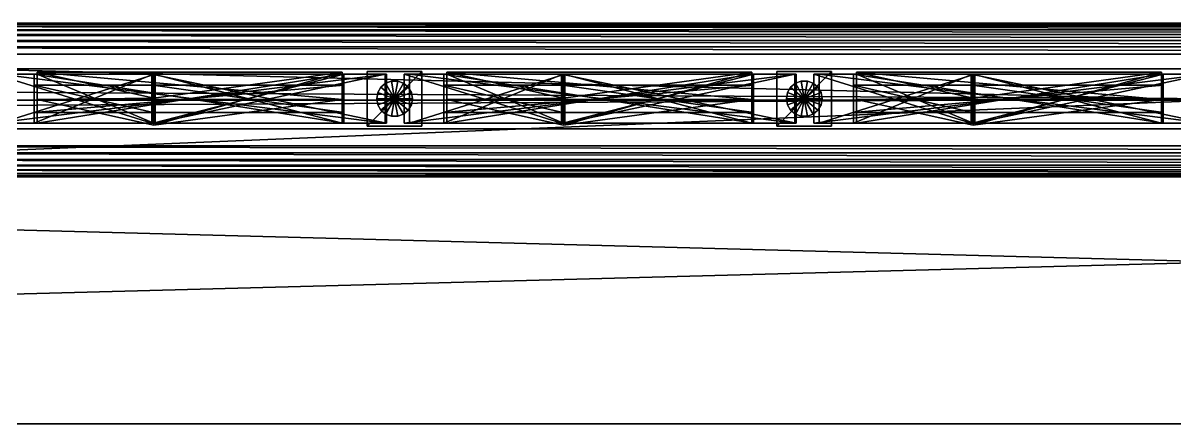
# Model space of a CAD drawing. Extents: x -226 to 220, y -12 to 4.
# Drawn here: x -46.97 to -4.8, y -11.87 to 2.82 of the extents above; entities that cross this region are included whole.
import ezdxf

# ---------------------------------------------------------------- set-up
doc = ezdxf.new("R2010")
doc.units = 0
doc.header["$MEASUREMENT"] = 0
for name, color, linetype in [('Box21', 231, 'Continuous'), ('Box25', 231, 'Continuous'), ('Box26', 231, 'Continuous'), ('Box29', 231, 'Continuous'), ('Box32', 231, 'Continuous'), ('Box60', 114, 'Continuous'), ('Cylinder12', 141, 'Continuous'), ('Cylinder14', 141, 'Continuous'), ('Rectangle110', 174, 'Continuous'), ('Rectangle44', 242, 'Continuous'), ('Rectangle45', 54, 'Continuous'), ('Rectangle46', 54, 'Continuous'), ('Rectangle47', 242, 'Continuous'), ('Rectangle48', 54, 'Continuous'), ('Rectangle49', 54, 'Continuous'), ('Rectangle50', 242, 'Continuous'), ('Rectangle51', 54, 'Continuous'), ('Rectangle52', 54, 'Continuous'), ('Rectangle67', 242, 'Continuous'), ('Rectangle68', 242, 'Continuous'), ('Rectangle69', 242, 'Continuous')]:
    doc.layers.add(name, color=color, linetype=linetype)

msp = doc.modelspace()

# ---------------------------------------------------------------- meshes
at = {"layer": 'Box21', "color": 231}
mesh = msp.add_polyface(dxfattribs=at)
corners = [(206.189, 1.137, 10.45), (206.189, -1.061, 10.45), (206.189, 1.137, 11.486), (206.189, -1.061, 11.486), (-211.021, 1.137, 10.45), (-211.021, -1.061, 10.45), (-211.021, 1.137, 11.486), (-211.021, -1.061, 11.486)]
mesh.append_faces([[corners[k] for k in face] for face in [(0, 2, 3, 0), (3, 1, 0, 3), (4, 5, 7, 4), (7, 6, 4, 7), (0, 1, 5, 0), (5, 4, 0, 5), (1, 3, 7, 1), (7, 5, 1, 7), (3, 2, 6, 3), (6, 7, 3, 6), (2, 0, 4, 2), (4, 6, 2, 4)]], dxfattribs={"vtx2": -1, "vtx3": -1, "color": 231})
at = {"layer": 'Box25', "color": 231}
mesh = msp.add_polyface(dxfattribs=at)
corners = [(-34.376, -0.953, 52.823), (-32.376, -0.953, 52.823), (-34.376, 1.047, 52.823), (-32.376, 1.047, 52.823), (-34.376, -0.953, 75.791), (-32.376, -0.953, 75.791), (-34.376, 1.047, 75.791), (-32.376, 1.047, 75.791)]
mesh.append_faces([[corners[k] for k in face] for face in [(0, 2, 3, 0), (3, 1, 0, 3), (4, 5, 7, 4), (7, 6, 4, 7), (0, 1, 5, 0), (5, 4, 0, 5), (1, 3, 7, 1), (7, 5, 1, 7), (3, 2, 6, 3), (6, 7, 3, 6), (2, 0, 4, 2), (4, 6, 2, 4)]], dxfattribs={"vtx2": -1, "vtx3": -1, "color": 231})
at = {"layer": 'Box26', "color": 231}
mesh = msp.add_polyface(dxfattribs=at)
corners = [(-34.376, -0.953, 10.484), (-32.376, -0.953, 10.484), (-34.376, 1.047, 10.484), (-32.376, 1.047, 10.484), (-34.376, -0.953, 33.452), (-32.376, -0.953, 33.452), (-34.376, 1.047, 33.452), (-32.376, 1.047, 33.452)]
mesh.append_faces([[corners[k] for k in face] for face in [(0, 2, 3, 0), (3, 1, 0, 3), (4, 5, 7, 4), (7, 6, 4, 7), (0, 1, 5, 0), (5, 4, 0, 5), (1, 3, 7, 1), (7, 5, 1, 7), (3, 2, 6, 3), (6, 7, 3, 6), (2, 0, 4, 2), (4, 6, 2, 4)]], dxfattribs={"vtx2": -1, "vtx3": -1, "color": 231})
at = {"layer": 'Box29', "color": 231}
mesh = msp.add_polyface(dxfattribs=at)
corners = [(-19.376, -0.953, 52.823), (-17.376, -0.953, 52.823), (-19.376, 1.047, 52.823), (-17.376, 1.047, 52.823), (-19.376, -0.953, 75.791), (-17.376, -0.953, 75.791), (-19.376, 1.047, 75.791), (-17.376, 1.047, 75.791)]
mesh.append_faces([[corners[k] for k in face] for face in [(0, 2, 3, 0), (3, 1, 0, 3), (4, 5, 7, 4), (7, 6, 4, 7), (0, 1, 5, 0), (5, 4, 0, 5), (1, 3, 7, 1), (7, 5, 1, 7), (3, 2, 6, 3), (6, 7, 3, 6), (2, 0, 4, 2), (4, 6, 2, 4)]], dxfattribs={"vtx2": -1, "vtx3": -1, "color": 231})
at = {"layer": 'Box32', "color": 231}
mesh = msp.add_polyface(dxfattribs=at)
corners = [(-19.376, -0.953, 10.484), (-17.376, -0.953, 10.484), (-19.376, 1.047, 10.484), (-17.376, 1.047, 10.484), (-19.376, -0.953, 33.452), (-17.376, -0.953, 33.452), (-19.376, 1.047, 33.452), (-17.376, 1.047, 33.452)]
mesh.append_faces([[corners[k] for k in face] for face in [(0, 2, 3, 0), (3, 1, 0, 3), (4, 5, 7, 4), (7, 6, 4, 7), (0, 1, 5, 0), (5, 4, 0, 5), (1, 3, 7, 1), (7, 5, 1, 7), (3, 2, 6, 3), (6, 7, 3, 6), (2, 0, 4, 2), (4, 6, 2, 4)]], dxfattribs={"vtx2": -1, "vtx3": -1, "color": 231})
at = {"layer": 'Box60', "color": 114}
mesh = msp.add_polyface(dxfattribs=at)
corners = [(-226.219, 0, -8.086), (220.156, 0, -8.086), (-226.219, 0, 0.171), (220.156, 0, 0.171), (-226.219, -11.869, -8.086), (220.156, -11.869, -8.086), (-226.219, -11.869, 0.171), (220.156, -11.869, 0.171)]
mesh.append_faces([[corners[k] for k in face] for face in [(0, 2, 3, 0), (3, 1, 0, 3), (4, 5, 7, 4), (7, 6, 4, 7), (0, 1, 5, 0), (5, 4, 0, 5), (1, 3, 7, 1), (7, 5, 1, 7), (3, 2, 6, 3), (6, 7, 3, 6), (2, 0, 4, 2), (4, 6, 2, 4)]], dxfattribs={"vtx2": -1, "vtx3": -1, "color": 114})
at = {"layer": 'Cylinder12', "color": 141}
mesh = msp.add_polyface(dxfattribs=at)
corners = [(-33.373, 0.046, 22.816), (-32.719, 0.046, 22.816), (-32.758, 0.269, 22.816), (-32.872, 0.466, 22.816), (-33.046, 0.612, 22.816), (-33.259, 0.69, 22.816), (-33.486, 0.69, 22.816), (-33.7, 0.612, 22.816), (-33.874, 0.466, 22.816), (-33.987, 0.269, 22.816), (-34.027, 0.046, 22.816), (-33.987, -0.178, 22.816), (-33.874, -0.375, 22.816), (-33.7, -0.521, 22.816), (-33.486, -0.598, 22.816), (-33.259, -0.598, 22.816), (-33.046, -0.521, 22.816), (-32.872, -0.375, 22.816), (-32.758, -0.178, 22.816), (-32.719, 0.046, 53.657), (-32.758, 0.269, 53.657), (-32.872, 0.466, 53.657), (-33.046, 0.612, 53.657), (-33.259, 0.69, 53.657), (-33.486, 0.69, 53.657), (-33.7, 0.612, 53.657), (-33.874, 0.466, 53.657), (-33.987, 0.269, 53.657), (-34.027, 0.046, 53.657), (-33.987, -0.178, 53.657), (-33.874, -0.375, 53.657), (-33.7, -0.521, 53.657), (-33.486, -0.598, 53.657), (-33.259, -0.598, 53.657), (-33.046, -0.521, 53.657), (-32.872, -0.375, 53.657), (-32.758, -0.178, 53.657), (-33.373, 0.046, 53.657)]
mesh.append_faces([[corners[k] for k in face] for face in [(0, 2, 1, 0), (0, 3, 2, 0), (0, 4, 3, 0), (0, 5, 4, 0), (0, 6, 5, 0), (0, 7, 6, 0), (0, 8, 7, 0), (0, 9, 8, 0), (0, 10, 9, 0), (0, 11, 10, 0), (0, 12, 11, 0), (0, 13, 12, 0), (0, 14, 13, 0), (0, 15, 14, 0), (0, 16, 15, 0), (0, 17, 16, 0), (0, 18, 17, 0), (0, 1, 18, 0), (37, 19, 20, 37), (37, 20, 21, 37), (37, 21, 22, 37), (37, 22, 23, 37), (37, 23, 24, 37), (37, 24, 25, 37), (37, 25, 26, 37), (37, 26, 27, 37), (37, 27, 28, 37), (37, 28, 29, 37), (37, 29, 30, 37), (37, 30, 31, 37), (37, 31, 32, 37), (37, 32, 33, 37), (37, 33, 34, 37), (37, 34, 35, 37), (37, 35, 36, 37), (37, 36, 19, 37)]], dxfattribs={"vtx0": -1, "vtx2": -1, "vtx3": -1, "color": 141})
mesh.append_faces([[corners[k] for k in face] for face in [(1, 20, 19, 1), (2, 21, 20, 2), (3, 22, 21, 3), (4, 23, 22, 4), (5, 24, 23, 5), (6, 25, 24, 6), (7, 26, 25, 7), (8, 27, 26, 8), (9, 28, 27, 9), (10, 29, 28, 10), (11, 30, 29, 11), (12, 31, 30, 12), (13, 32, 31, 13), (14, 33, 32, 14), (15, 34, 33, 15), (16, 35, 34, 16), (17, 36, 35, 17), (18, 19, 36, 18)]], dxfattribs={"vtx0": -1, "vtx3": -1, "color": 141})
mesh.append_faces([[corners[k] for k in face] for face in [(1, 2, 20, 1), (2, 3, 21, 2), (3, 4, 22, 3), (4, 5, 23, 4), (5, 6, 24, 5), (6, 7, 25, 6), (7, 8, 26, 7), (8, 9, 27, 8), (9, 10, 28, 9), (10, 11, 29, 10), (11, 12, 30, 11), (12, 13, 31, 12), (13, 14, 32, 13), (14, 15, 33, 14), (15, 16, 34, 15), (16, 17, 35, 16), (17, 18, 36, 17), (18, 1, 19, 18)]], dxfattribs={"vtx2": -1, "vtx3": -1, "color": 141})
at = {"layer": 'Cylinder14', "color": 141}
mesh = msp.add_polyface(dxfattribs=at)
corners = [(-18.373, 0.046, 22.816), (-17.719, 0.046, 22.816), (-17.758, 0.269, 22.816), (-17.872, 0.466, 22.816), (-18.046, 0.612, 22.816), (-18.259, 0.69, 22.816), (-18.486, 0.69, 22.816), (-18.7, 0.612, 22.816), (-18.874, 0.466, 22.816), (-18.987, 0.269, 22.816), (-19.027, 0.046, 22.816), (-18.987, -0.178, 22.816), (-18.874, -0.375, 22.816), (-18.7, -0.521, 22.816), (-18.486, -0.598, 22.816), (-18.259, -0.598, 22.816), (-18.046, -0.521, 22.816), (-17.872, -0.375, 22.816), (-17.758, -0.178, 22.816), (-17.719, 0.046, 53.657), (-17.758, 0.269, 53.657), (-17.872, 0.466, 53.657), (-18.046, 0.612, 53.657), (-18.259, 0.69, 53.657), (-18.486, 0.69, 53.657), (-18.7, 0.612, 53.657), (-18.874, 0.466, 53.657), (-18.987, 0.269, 53.657), (-19.027, 0.046, 53.657), (-18.987, -0.178, 53.657), (-18.874, -0.375, 53.657), (-18.7, -0.521, 53.657), (-18.486, -0.598, 53.657), (-18.259, -0.598, 53.657), (-18.046, -0.521, 53.657), (-17.872, -0.375, 53.657), (-17.758, -0.178, 53.657), (-18.373, 0.046, 53.657)]
mesh.append_faces([[corners[k] for k in face] for face in [(0, 2, 1, 0), (0, 3, 2, 0), (0, 4, 3, 0), (0, 5, 4, 0), (0, 6, 5, 0), (0, 7, 6, 0), (0, 8, 7, 0), (0, 9, 8, 0), (0, 10, 9, 0), (0, 11, 10, 0), (0, 12, 11, 0), (0, 13, 12, 0), (0, 14, 13, 0), (0, 15, 14, 0), (0, 16, 15, 0), (0, 17, 16, 0), (0, 18, 17, 0), (0, 1, 18, 0), (37, 19, 20, 37), (37, 20, 21, 37), (37, 21, 22, 37), (37, 22, 23, 37), (37, 23, 24, 37), (37, 24, 25, 37), (37, 25, 26, 37), (37, 26, 27, 37), (37, 27, 28, 37), (37, 28, 29, 37), (37, 29, 30, 37), (37, 30, 31, 37), (37, 31, 32, 37), (37, 32, 33, 37), (37, 33, 34, 37), (37, 34, 35, 37), (37, 35, 36, 37), (37, 36, 19, 37)]], dxfattribs={"vtx0": -1, "vtx2": -1, "vtx3": -1, "color": 141})
mesh.append_faces([[corners[k] for k in face] for face in [(1, 20, 19, 1), (2, 21, 20, 2), (3, 22, 21, 3), (4, 23, 22, 4), (5, 24, 23, 5), (6, 25, 24, 6), (7, 26, 25, 7), (8, 27, 26, 8), (9, 28, 27, 9), (10, 29, 28, 10), (11, 30, 29, 11), (12, 31, 30, 12), (13, 32, 31, 13), (14, 33, 32, 14), (15, 34, 33, 15), (16, 35, 34, 16), (17, 36, 35, 17), (18, 19, 36, 18)]], dxfattribs={"vtx0": -1, "vtx3": -1, "color": 141})
mesh.append_faces([[corners[k] for k in face] for face in [(1, 2, 20, 1), (2, 3, 21, 2), (3, 4, 22, 3), (4, 5, 23, 4), (5, 6, 24, 5), (6, 7, 25, 6), (7, 8, 26, 7), (8, 9, 27, 8), (9, 10, 28, 9), (10, 11, 29, 10), (11, 12, 30, 11), (12, 13, 31, 12), (13, 14, 32, 13), (14, 15, 33, 14), (15, 16, 34, 15), (16, 17, 35, 16), (17, 18, 36, 17), (18, 1, 19, 18)]], dxfattribs={"vtx2": -1, "vtx3": -1, "color": 141})
at = {"layer": 'Rectangle110', "color": 174}
mesh = msp.add_polyface(dxfattribs=at)
corners = [(64.175, -2.811, 77.012), (64.175, -2.781, 77.272), (64.175, -2.695, 77.511), (64.175, -2.561, 77.722), (64.175, -2.385, 77.897), (64.175, -2.175, 78.031), (64.175, -1.936, 78.117), (64.175, -1.676, 78.147), (64.175, 1.685, 78.147), (64.175, 1.945, 78.117), (64.175, 2.184, 78.031), (64.175, 2.395, 77.897), (64.175, 2.571, 77.722), (64.175, 2.705, 77.511), (64.175, 2.79, 77.272), (64.175, 2.82, 77.012), (64.175, 2.82, 75.271), (64.175, -2.811, 75.271), (-70.825, -2.811, 77.012), (-70.825, -2.781, 77.272), (-70.825, -2.695, 77.511), (-70.825, -2.561, 77.722), (-70.825, -2.385, 77.897), (-70.825, -2.175, 78.031), (-70.825, -1.936, 78.117), (-70.825, -1.676, 78.147), (-70.825, 1.685, 78.147), (-70.825, 1.945, 78.117), (-70.825, 2.184, 78.031), (-70.825, 2.395, 77.897), (-70.825, 2.571, 77.722), (-70.825, 2.705, 77.511), (-70.825, 2.79, 77.272), (-70.825, 2.82, 77.012), (-70.825, 2.82, 75.271), (-70.825, -2.811, 75.271)]
mesh.append_faces([[corners[k] for k in face] for face in [(15, 0, 16, 15), (14, 0, 15, 14), (13, 0, 14, 13), (12, 0, 13, 12), (11, 0, 12, 11), (10, 0, 11, 10), (9, 0, 10, 9), (8, 0, 9, 8), (7, 0, 8, 7), (6, 0, 7, 6), (5, 1, 6, 5)]], dxfattribs={"vtx0": -1, "vtx1": -1, "vtx3": -1, "color": 174})
mesh.append_faces([[corners[k] for k in face] for face in [(6, 1, 0, 6), (5, 2, 1, 5), (5, 3, 2, 5), (24, 18, 19, 24), (23, 19, 20, 23), (23, 20, 21, 23)]], dxfattribs={"vtx0": -1, "vtx2": -1, "vtx3": -1, "color": 174})
mesh.append_faces([[corners[k] for k in face] for face in [(0, 19, 18, 0), (1, 20, 19, 1), (2, 21, 20, 2), (3, 22, 21, 3), (4, 23, 22, 4), (5, 24, 23, 5), (6, 25, 24, 6), (7, 26, 25, 7), (8, 27, 26, 8), (9, 28, 27, 9), (10, 29, 28, 10), (11, 30, 29, 11), (12, 31, 30, 12), (13, 32, 31, 13), (14, 33, 32, 14), (15, 34, 33, 15), (16, 35, 34, 16), (17, 18, 35, 17), (16, 0, 17, 16)]], dxfattribs={"vtx0": -1, "vtx3": -1, "color": 174})
mesh.append_faces([[corners[k] for k in face] for face in [(33, 34, 18, 33), (32, 33, 18, 32), (31, 32, 18, 31), (30, 31, 18, 30), (29, 30, 18, 29), (28, 29, 18, 28), (27, 28, 18, 27), (26, 27, 18, 26), (25, 26, 18, 25), (24, 25, 18, 24), (23, 24, 19, 23)]], dxfattribs={"vtx1": -1, "vtx2": -1, "vtx3": -1, "color": 174})
mesh.append_faces([[corners[k] for k in face] for face in [(4, 3, 5, 4), (22, 23, 21, 22)]], dxfattribs={"vtx1": -1, "vtx3": -1, "color": 174})
mesh.append_faces([[corners[k] for k in face] for face in [(0, 1, 19, 0), (1, 2, 20, 1), (2, 3, 21, 2), (3, 4, 22, 3), (4, 5, 23, 4), (5, 6, 24, 5), (6, 7, 25, 6), (7, 8, 26, 7), (8, 9, 27, 8), (9, 10, 28, 9), (10, 11, 29, 10), (11, 12, 30, 11), (12, 13, 31, 12), (13, 14, 32, 13), (14, 15, 33, 14), (15, 16, 34, 15), (16, 17, 35, 16), (17, 0, 18, 17), (34, 35, 18, 34)]], dxfattribs={"vtx2": -1, "vtx3": -1, "color": 174})
at = {"layer": 'Rectangle44', "color": 242}
mesh = msp.add_polyface(dxfattribs=at)
corners = [(-33.714, 0.947, 17.989), (-42.136, 0.947, 22.501), (-47.825, 0.947, 20.428), (-47.825, 0.947, 10.484), (-33.714, 0.947, 10.484), (-33.714, -0.853, 17.989), (-42.136, -0.853, 22.501), (-47.825, -0.853, 20.428), (-47.825, -0.853, 10.484), (-33.714, -0.853, 10.484), (-35.293, 0.947, 11.484), (-46.461, 0.947, 11.484), (-46.461, 0.947, 19.428), (-42.189, 0.947, 21.098), (-35.293, 0.947, 17.125), (-35.293, -0.853, 11.484), (-46.461, -0.853, 11.484), (-46.461, -0.853, 19.428), (-42.189, -0.853, 21.098), (-35.293, -0.853, 17.125)]
mesh.append_faces([[corners[k] for k in face] for face in [(4, 10, 0, 4), (14, 0, 10, 14), (3, 10, 4, 3), (13, 1, 14, 13), (2, 11, 3, 2), (1, 12, 2, 1)]], dxfattribs={"vtx0": -1, "vtx1": -1, "vtx3": -1, "color": 242})
mesh.append_faces([[corners[k] for k in face] for face in [(3, 11, 10, 3), (14, 1, 0, 14), (2, 12, 11, 2), (1, 13, 12, 1), (8, 15, 16, 8), (19, 5, 6, 19), (7, 16, 17, 7), (6, 17, 18, 6)]], dxfattribs={"vtx0": -1, "vtx2": -1, "vtx3": -1, "color": 242})
mesh.append_faces([[corners[k] for k in face] for face in [(0, 6, 5, 0), (1, 7, 6, 1), (2, 8, 7, 2), (3, 9, 8, 3), (4, 5, 9, 4), (10, 16, 15, 10), (11, 17, 16, 11), (12, 18, 17, 12), (13, 19, 18, 13), (14, 15, 19, 14)]], dxfattribs={"vtx0": -1, "vtx3": -1, "color": 242})
mesh.append_faces([[corners[k] for k in face] for face in [(9, 5, 15, 9), (19, 15, 5, 19), (8, 9, 15, 8), (18, 19, 6, 18), (7, 8, 16, 7), (6, 7, 17, 6)]], dxfattribs={"vtx1": -1, "vtx2": -1, "vtx3": -1, "color": 242})
mesh.append_faces([[corners[k] for k in face] for face in [(0, 1, 6, 0), (1, 2, 7, 1), (2, 3, 8, 2), (3, 4, 9, 3), (4, 0, 5, 4), (10, 11, 16, 10), (11, 12, 17, 11), (12, 13, 18, 12), (13, 14, 19, 13), (14, 10, 15, 14)]], dxfattribs={"vtx2": -1, "vtx3": -1, "color": 242})
at = {"layer": 'Rectangle45', "color": 54}
mesh = msp.add_polyface(dxfattribs=at)
corners = [(-35.231, 0.547, 74.769), (-46.573, 0.547, 74.769), (-46.573, 0.547, 70.753), (-42.215, 0.547, 72.288), (-35.231, 0.547, 68.993), (-35.231, -0.453, 74.769), (-46.573, -0.453, 74.769), (-46.573, -0.453, 70.753), (-42.215, -0.453, 72.288), (-35.231, -0.453, 68.993)]
mesh.append_faces([[corners[k] for k in face] for face in [(3, 1, 0, 3), (8, 5, 6, 8)]], dxfattribs={"vtx0": -1, "vtx2": -1, "vtx3": -1, "color": 54})
mesh.append_faces([[corners[k] for k in face] for face in [(0, 6, 5, 0), (1, 7, 6, 1), (2, 8, 7, 2), (3, 9, 8, 3), (4, 5, 9, 4), (3, 0, 4, 3)]], dxfattribs={"vtx0": -1, "vtx3": -1, "color": 54})
mesh.append_faces([[corners[k] for k in face] for face in [(2, 1, 3, 2), (7, 8, 6, 7)]], dxfattribs={"vtx1": -1, "vtx3": -1, "color": 54})
mesh.append_faces([[corners[k] for k in face] for face in [(0, 1, 6, 0), (1, 2, 7, 1), (2, 3, 8, 2), (3, 4, 9, 3), (4, 0, 5, 4), (8, 9, 5, 8)]], dxfattribs={"vtx2": -1, "vtx3": -1, "color": 54})
at = {"layer": 'Rectangle46', "color": 54}
mesh = msp.add_polyface(dxfattribs=at)
corners = [(-33.666, 0.947, 75.572), (-48.023, 0.947, 75.572), (-48.023, 0.947, 69.363), (-42.262, 0.947, 71.418), (-33.666, 0.947, 67.241), (-33.666, -0.853, 75.572), (-48.023, -0.853, 75.572), (-48.023, -0.853, 69.363), (-42.262, -0.853, 71.418), (-33.666, -0.853, 67.241), (-35.231, 0.947, 68.993), (-42.215, 0.947, 72.288), (-46.573, 0.947, 70.753), (-46.573, 0.947, 74.769), (-35.231, 0.947, 74.769), (-35.231, -0.853, 68.993), (-42.215, -0.853, 72.288), (-46.573, -0.853, 70.753), (-46.573, -0.853, 74.769), (-35.231, -0.853, 74.769)]
mesh.append_faces([[corners[k] for k in face] for face in [(14, 0, 10, 14), (4, 10, 0, 4), (3, 10, 4, 3), (13, 1, 14, 13), (12, 2, 13, 12), (11, 3, 12, 11)]], dxfattribs={"vtx0": -1, "vtx1": -1, "vtx3": -1, "color": 54})
mesh.append_faces([[corners[k] for k in face] for face in [(3, 11, 10, 3), (14, 1, 0, 14), (13, 2, 1, 13), (12, 3, 2, 12), (8, 15, 16, 8), (19, 5, 6, 19), (18, 6, 7, 18), (17, 7, 8, 17)]], dxfattribs={"vtx0": -1, "vtx2": -1, "vtx3": -1, "color": 54})
mesh.append_faces([[corners[k] for k in face] for face in [(0, 6, 5, 0), (1, 7, 6, 1), (2, 8, 7, 2), (3, 9, 8, 3), (4, 5, 9, 4), (10, 16, 15, 10), (11, 17, 16, 11), (12, 18, 17, 12), (13, 19, 18, 13), (14, 15, 19, 14)]], dxfattribs={"vtx0": -1, "vtx3": -1, "color": 54})
mesh.append_faces([[corners[k] for k in face] for face in [(19, 15, 5, 19), (9, 5, 15, 9), (8, 9, 15, 8), (18, 19, 6, 18), (17, 18, 7, 17), (16, 17, 8, 16)]], dxfattribs={"vtx1": -1, "vtx2": -1, "vtx3": -1, "color": 54})
mesh.append_faces([[corners[k] for k in face] for face in [(0, 1, 6, 0), (1, 2, 7, 1), (2, 3, 8, 2), (3, 4, 9, 3), (4, 0, 5, 4), (10, 11, 16, 10), (11, 12, 17, 11), (12, 13, 18, 12), (13, 14, 19, 13), (14, 10, 15, 14)]], dxfattribs={"vtx2": -1, "vtx3": -1, "color": 54})
at = {"layer": 'Rectangle47', "color": 242}
mesh = msp.add_polyface(dxfattribs=at)
corners = [(-18.714, 0.947, 17.989), (-27.136, 0.947, 22.501), (-32.825, 0.947, 20.428), (-32.825, 0.947, 10.484), (-18.714, 0.947, 10.484), (-18.714, -0.853, 17.989), (-27.136, -0.853, 22.501), (-32.825, -0.853, 20.428), (-32.825, -0.853, 10.484), (-18.714, -0.853, 10.484), (-20.293, 0.947, 11.484), (-31.461, 0.947, 11.484), (-31.461, 0.947, 19.428), (-27.189, 0.947, 21.098), (-20.293, 0.947, 17.125), (-20.293, -0.853, 11.484), (-31.461, -0.853, 11.484), (-31.461, -0.853, 19.428), (-27.189, -0.853, 21.098), (-20.293, -0.853, 17.125)]
mesh.append_faces([[corners[k] for k in face] for face in [(4, 10, 0, 4), (14, 0, 10, 14), (3, 10, 4, 3), (13, 1, 14, 13), (2, 11, 3, 2), (1, 12, 2, 1)]], dxfattribs={"vtx0": -1, "vtx1": -1, "vtx3": -1, "color": 242})
mesh.append_faces([[corners[k] for k in face] for face in [(3, 11, 10, 3), (14, 1, 0, 14), (2, 12, 11, 2), (1, 13, 12, 1), (8, 15, 16, 8), (19, 5, 6, 19), (7, 16, 17, 7), (6, 17, 18, 6)]], dxfattribs={"vtx0": -1, "vtx2": -1, "vtx3": -1, "color": 242})
mesh.append_faces([[corners[k] for k in face] for face in [(0, 6, 5, 0), (1, 7, 6, 1), (2, 8, 7, 2), (3, 9, 8, 3), (4, 5, 9, 4), (10, 16, 15, 10), (11, 17, 16, 11), (12, 18, 17, 12), (13, 19, 18, 13), (14, 15, 19, 14)]], dxfattribs={"vtx0": -1, "vtx3": -1, "color": 242})
mesh.append_faces([[corners[k] for k in face] for face in [(9, 5, 15, 9), (19, 15, 5, 19), (8, 9, 15, 8), (18, 19, 6, 18), (7, 8, 16, 7), (6, 7, 17, 6)]], dxfattribs={"vtx1": -1, "vtx2": -1, "vtx3": -1, "color": 242})
mesh.append_faces([[corners[k] for k in face] for face in [(0, 1, 6, 0), (1, 2, 7, 1), (2, 3, 8, 2), (3, 4, 9, 3), (4, 0, 5, 4), (10, 11, 16, 10), (11, 12, 17, 11), (12, 13, 18, 12), (13, 14, 19, 13), (14, 10, 15, 14)]], dxfattribs={"vtx2": -1, "vtx3": -1, "color": 242})
at = {"layer": 'Rectangle48', "color": 54}
mesh = msp.add_polyface(dxfattribs=at)
corners = [(-20.231, 0.547, 74.769), (-31.573, 0.547, 74.769), (-31.573, 0.547, 70.753), (-27.215, 0.547, 72.288), (-20.231, 0.547, 68.993), (-20.231, -0.453, 74.769), (-31.573, -0.453, 74.769), (-31.573, -0.453, 70.753), (-27.215, -0.453, 72.288), (-20.231, -0.453, 68.993)]
mesh.append_faces([[corners[k] for k in face] for face in [(3, 1, 0, 3), (8, 5, 6, 8)]], dxfattribs={"vtx0": -1, "vtx2": -1, "vtx3": -1, "color": 54})
mesh.append_faces([[corners[k] for k in face] for face in [(0, 6, 5, 0), (1, 7, 6, 1), (2, 8, 7, 2), (3, 9, 8, 3), (4, 5, 9, 4), (3, 0, 4, 3)]], dxfattribs={"vtx0": -1, "vtx3": -1, "color": 54})
mesh.append_faces([[corners[k] for k in face] for face in [(2, 1, 3, 2), (7, 8, 6, 7)]], dxfattribs={"vtx1": -1, "vtx3": -1, "color": 54})
mesh.append_faces([[corners[k] for k in face] for face in [(0, 1, 6, 0), (1, 2, 7, 1), (2, 3, 8, 2), (3, 4, 9, 3), (4, 0, 5, 4), (8, 9, 5, 8)]], dxfattribs={"vtx2": -1, "vtx3": -1, "color": 54})
at = {"layer": 'Rectangle49', "color": 54}
mesh = msp.add_polyface(dxfattribs=at)
corners = [(-18.666, 0.947, 75.572), (-33.023, 0.947, 75.572), (-33.023, 0.947, 69.363), (-27.262, 0.947, 71.418), (-18.666, 0.947, 67.241), (-18.666, -0.853, 75.572), (-33.023, -0.853, 75.572), (-33.023, -0.853, 69.363), (-27.262, -0.853, 71.418), (-18.666, -0.853, 67.241), (-20.231, 0.947, 68.993), (-27.215, 0.947, 72.288), (-31.573, 0.947, 70.753), (-31.573, 0.947, 74.769), (-20.231, 0.947, 74.769), (-20.231, -0.853, 68.993), (-27.215, -0.853, 72.288), (-31.573, -0.853, 70.753), (-31.573, -0.853, 74.769), (-20.231, -0.853, 74.769)]
mesh.append_faces([[corners[k] for k in face] for face in [(14, 0, 10, 14), (4, 10, 0, 4), (3, 10, 4, 3), (13, 1, 14, 13), (12, 2, 13, 12), (11, 3, 12, 11)]], dxfattribs={"vtx0": -1, "vtx1": -1, "vtx3": -1, "color": 54})
mesh.append_faces([[corners[k] for k in face] for face in [(3, 11, 10, 3), (14, 1, 0, 14), (13, 2, 1, 13), (12, 3, 2, 12), (8, 15, 16, 8), (19, 5, 6, 19), (18, 6, 7, 18), (17, 7, 8, 17)]], dxfattribs={"vtx0": -1, "vtx2": -1, "vtx3": -1, "color": 54})
mesh.append_faces([[corners[k] for k in face] for face in [(0, 6, 5, 0), (1, 7, 6, 1), (2, 8, 7, 2), (3, 9, 8, 3), (4, 5, 9, 4), (10, 16, 15, 10), (11, 17, 16, 11), (12, 18, 17, 12), (13, 19, 18, 13), (14, 15, 19, 14)]], dxfattribs={"vtx0": -1, "vtx3": -1, "color": 54})
mesh.append_faces([[corners[k] for k in face] for face in [(19, 15, 5, 19), (9, 5, 15, 9), (8, 9, 15, 8), (18, 19, 6, 18), (17, 18, 7, 17), (16, 17, 8, 16)]], dxfattribs={"vtx1": -1, "vtx2": -1, "vtx3": -1, "color": 54})
mesh.append_faces([[corners[k] for k in face] for face in [(0, 1, 6, 0), (1, 2, 7, 1), (2, 3, 8, 2), (3, 4, 9, 3), (4, 0, 5, 4), (10, 11, 16, 10), (11, 12, 17, 11), (12, 13, 18, 12), (13, 14, 19, 13), (14, 10, 15, 14)]], dxfattribs={"vtx2": -1, "vtx3": -1, "color": 54})
at = {"layer": 'Rectangle50', "color": 242}
mesh = msp.add_polyface(dxfattribs=at)
corners = [(-3.714, 0.947, 17.989), (-12.136, 0.947, 22.501), (-17.825, 0.947, 20.428), (-17.825, 0.947, 10.484), (-3.714, 0.947, 10.484), (-3.714, -0.853, 17.989), (-12.136, -0.853, 22.501), (-17.825, -0.853, 20.428), (-17.825, -0.853, 10.484), (-3.714, -0.853, 10.484), (-5.293, 0.947, 11.484), (-16.461, 0.947, 11.484), (-16.461, 0.947, 19.428), (-12.189, 0.947, 21.098), (-5.293, 0.947, 17.125), (-5.293, -0.853, 11.484), (-16.461, -0.853, 11.484), (-16.461, -0.853, 19.428), (-12.189, -0.853, 21.098), (-5.293, -0.853, 17.125)]
mesh.append_faces([[corners[k] for k in face] for face in [(4, 10, 0, 4), (14, 0, 10, 14), (3, 10, 4, 3), (13, 1, 14, 13), (2, 11, 3, 2), (1, 12, 2, 1)]], dxfattribs={"vtx0": -1, "vtx1": -1, "vtx3": -1, "color": 242})
mesh.append_faces([[corners[k] for k in face] for face in [(3, 11, 10, 3), (14, 1, 0, 14), (2, 12, 11, 2), (1, 13, 12, 1), (8, 15, 16, 8), (19, 5, 6, 19), (7, 16, 17, 7), (6, 17, 18, 6)]], dxfattribs={"vtx0": -1, "vtx2": -1, "vtx3": -1, "color": 242})
mesh.append_faces([[corners[k] for k in face] for face in [(0, 6, 5, 0), (1, 7, 6, 1), (2, 8, 7, 2), (3, 9, 8, 3), (4, 5, 9, 4), (10, 16, 15, 10), (11, 17, 16, 11), (12, 18, 17, 12), (13, 19, 18, 13), (14, 15, 19, 14)]], dxfattribs={"vtx0": -1, "vtx3": -1, "color": 242})
mesh.append_faces([[corners[k] for k in face] for face in [(9, 5, 15, 9), (19, 15, 5, 19), (8, 9, 15, 8), (18, 19, 6, 18), (7, 8, 16, 7), (6, 7, 17, 6)]], dxfattribs={"vtx1": -1, "vtx2": -1, "vtx3": -1, "color": 242})
mesh.append_faces([[corners[k] for k in face] for face in [(0, 1, 6, 0), (1, 2, 7, 1), (2, 3, 8, 2), (3, 4, 9, 3), (4, 0, 5, 4), (10, 11, 16, 10), (11, 12, 17, 11), (12, 13, 18, 12), (13, 14, 19, 13), (14, 10, 15, 14)]], dxfattribs={"vtx2": -1, "vtx3": -1, "color": 242})
at = {"layer": 'Rectangle51', "color": 54}
mesh = msp.add_polyface(dxfattribs=at)
corners = [(-5.231, 0.547, 74.769), (-16.573, 0.547, 74.769), (-16.573, 0.547, 70.753), (-12.215, 0.547, 72.288), (-5.231, 0.547, 68.993), (-5.231, -0.453, 74.769), (-16.573, -0.453, 74.769), (-16.573, -0.453, 70.753), (-12.215, -0.453, 72.288), (-5.231, -0.453, 68.993)]
mesh.append_faces([[corners[k] for k in face] for face in [(3, 1, 0, 3), (8, 5, 6, 8)]], dxfattribs={"vtx0": -1, "vtx2": -1, "vtx3": -1, "color": 54})
mesh.append_faces([[corners[k] for k in face] for face in [(0, 6, 5, 0), (1, 7, 6, 1), (2, 8, 7, 2), (3, 9, 8, 3), (4, 5, 9, 4), (3, 0, 4, 3)]], dxfattribs={"vtx0": -1, "vtx3": -1, "color": 54})
mesh.append_faces([[corners[k] for k in face] for face in [(2, 1, 3, 2), (7, 8, 6, 7)]], dxfattribs={"vtx1": -1, "vtx3": -1, "color": 54})
mesh.append_faces([[corners[k] for k in face] for face in [(0, 1, 6, 0), (1, 2, 7, 1), (2, 3, 8, 2), (3, 4, 9, 3), (4, 0, 5, 4), (8, 9, 5, 8)]], dxfattribs={"vtx2": -1, "vtx3": -1, "color": 54})
at = {"layer": 'Rectangle52', "color": 54}
mesh = msp.add_polyface(dxfattribs=at)
corners = [(-3.666, 0.947, 75.572), (-18.023, 0.947, 75.572), (-18.023, 0.947, 69.363), (-12.262, 0.947, 71.418), (-3.666, 0.947, 67.241), (-3.666, -0.853, 75.572), (-18.023, -0.853, 75.572), (-18.023, -0.853, 69.363), (-12.262, -0.853, 71.418), (-3.666, -0.853, 67.241), (-5.231, 0.947, 68.993), (-12.215, 0.947, 72.288), (-16.573, 0.947, 70.753), (-16.573, 0.947, 74.769), (-5.231, 0.947, 74.769), (-5.231, -0.853, 68.993), (-12.215, -0.853, 72.288), (-16.573, -0.853, 70.753), (-16.573, -0.853, 74.769), (-5.231, -0.853, 74.769)]
mesh.append_faces([[corners[k] for k in face] for face in [(14, 0, 10, 14), (4, 10, 0, 4), (3, 10, 4, 3), (13, 1, 14, 13), (12, 2, 13, 12), (11, 3, 12, 11)]], dxfattribs={"vtx0": -1, "vtx1": -1, "vtx3": -1, "color": 54})
mesh.append_faces([[corners[k] for k in face] for face in [(3, 11, 10, 3), (14, 1, 0, 14), (13, 2, 1, 13), (12, 3, 2, 12), (8, 15, 16, 8), (19, 5, 6, 19), (18, 6, 7, 18), (17, 7, 8, 17)]], dxfattribs={"vtx0": -1, "vtx2": -1, "vtx3": -1, "color": 54})
mesh.append_faces([[corners[k] for k in face] for face in [(0, 6, 5, 0), (1, 7, 6, 1), (2, 8, 7, 2), (3, 9, 8, 3), (4, 5, 9, 4), (10, 16, 15, 10), (11, 17, 16, 11), (12, 18, 17, 12), (13, 19, 18, 13), (14, 15, 19, 14)]], dxfattribs={"vtx0": -1, "vtx3": -1, "color": 54})
mesh.append_faces([[corners[k] for k in face] for face in [(19, 15, 5, 19), (9, 5, 15, 9), (8, 9, 15, 8), (18, 19, 6, 18), (17, 18, 7, 17), (16, 17, 8, 16)]], dxfattribs={"vtx1": -1, "vtx2": -1, "vtx3": -1, "color": 54})
mesh.append_faces([[corners[k] for k in face] for face in [(0, 1, 6, 0), (1, 2, 7, 1), (2, 3, 8, 2), (3, 4, 9, 3), (4, 0, 5, 4), (10, 11, 16, 10), (11, 12, 17, 11), (12, 13, 18, 12), (13, 14, 19, 13), (14, 10, 15, 14)]], dxfattribs={"vtx2": -1, "vtx3": -1, "color": 54})
at = {"layer": 'Rectangle67', "color": 242}
mesh = msp.add_polyface(dxfattribs=at)
corners = [(-35.293, 1.02, 17.125), (-42.189, 0.073, 21.098), (-46.461, 1.02, 19.428), (-46.461, 1.02, 11.484), (-35.293, 1.02, 11.484), (-35.293, 0.02, 17.125), (-42.189, -0.927, 21.098), (-46.461, 0.02, 19.428), (-46.461, 0.02, 11.484), (-35.293, 0.02, 11.484)]
mesh.append_faces([[corners[k] for k in face] for face in [(3, 1, 0, 3), (8, 5, 6, 8)]], dxfattribs={"vtx0": -1, "vtx2": -1, "vtx3": -1, "color": 242})
mesh.append_faces([[corners[k] for k in face] for face in [(0, 6, 5, 0), (1, 7, 6, 1), (2, 8, 7, 2), (3, 9, 8, 3), (4, 5, 9, 4), (3, 0, 4, 3)]], dxfattribs={"vtx0": -1, "vtx3": -1, "color": 242})
mesh.append_faces([[corners[k] for k in face] for face in [(2, 1, 3, 2), (7, 8, 6, 7)]], dxfattribs={"vtx1": -1, "vtx3": -1, "color": 242})
mesh.append_faces([[corners[k] for k in face] for face in [(0, 1, 6, 0), (1, 2, 7, 1), (2, 3, 8, 2), (3, 4, 9, 3), (4, 0, 5, 4), (8, 9, 5, 8)]], dxfattribs={"vtx2": -1, "vtx3": -1, "color": 242})
at = {"layer": 'Rectangle68', "color": 242}
mesh = msp.add_polyface(dxfattribs=at)
corners = [(-20.293, 1.02, 17.125), (-27.189, 0.073, 21.098), (-31.461, 1.02, 19.428), (-31.461, 1.02, 11.484), (-20.293, 1.02, 11.484), (-20.293, 0.02, 17.125), (-27.189, -0.927, 21.098), (-31.461, 0.02, 19.428), (-31.461, 0.02, 11.484), (-20.293, 0.02, 11.484)]
mesh.append_faces([[corners[k] for k in face] for face in [(3, 1, 0, 3), (8, 5, 6, 8)]], dxfattribs={"vtx0": -1, "vtx2": -1, "vtx3": -1, "color": 242})
mesh.append_faces([[corners[k] for k in face] for face in [(0, 6, 5, 0), (1, 7, 6, 1), (2, 8, 7, 2), (3, 9, 8, 3), (4, 5, 9, 4), (3, 0, 4, 3)]], dxfattribs={"vtx0": -1, "vtx3": -1, "color": 242})
mesh.append_faces([[corners[k] for k in face] for face in [(2, 1, 3, 2), (7, 8, 6, 7)]], dxfattribs={"vtx1": -1, "vtx3": -1, "color": 242})
mesh.append_faces([[corners[k] for k in face] for face in [(0, 1, 6, 0), (1, 2, 7, 1), (2, 3, 8, 2), (3, 4, 9, 3), (4, 0, 5, 4), (8, 9, 5, 8)]], dxfattribs={"vtx2": -1, "vtx3": -1, "color": 242})
at = {"layer": 'Rectangle69', "color": 242}
mesh = msp.add_polyface(dxfattribs=at)
corners = [(-5.293, 1.02, 17.125), (-12.189, 0.073, 21.098), (-16.461, 1.02, 19.428), (-16.461, 1.02, 11.484), (-5.293, 1.02, 11.484), (-5.293, 0.02, 17.125), (-12.189, -0.927, 21.098), (-16.461, 0.02, 19.428), (-16.461, 0.02, 11.484), (-5.293, 0.02, 11.484)]
mesh.append_faces([[corners[k] for k in face] for face in [(3, 1, 0, 3), (8, 5, 6, 8)]], dxfattribs={"vtx0": -1, "vtx2": -1, "vtx3": -1, "color": 242})
mesh.append_faces([[corners[k] for k in face] for face in [(0, 6, 5, 0), (1, 7, 6, 1), (2, 8, 7, 2), (3, 9, 8, 3), (4, 5, 9, 4), (3, 0, 4, 3)]], dxfattribs={"vtx0": -1, "vtx3": -1, "color": 242})
mesh.append_faces([[corners[k] for k in face] for face in [(2, 1, 3, 2), (7, 8, 6, 7)]], dxfattribs={"vtx1": -1, "vtx3": -1, "color": 242})
mesh.append_faces([[corners[k] for k in face] for face in [(0, 1, 6, 0), (1, 2, 7, 1), (2, 3, 8, 2), (3, 4, 9, 3), (4, 0, 5, 4), (8, 9, 5, 8)]], dxfattribs={"vtx2": -1, "vtx3": -1, "color": 242})

doc.saveas('drawing.dxf')
